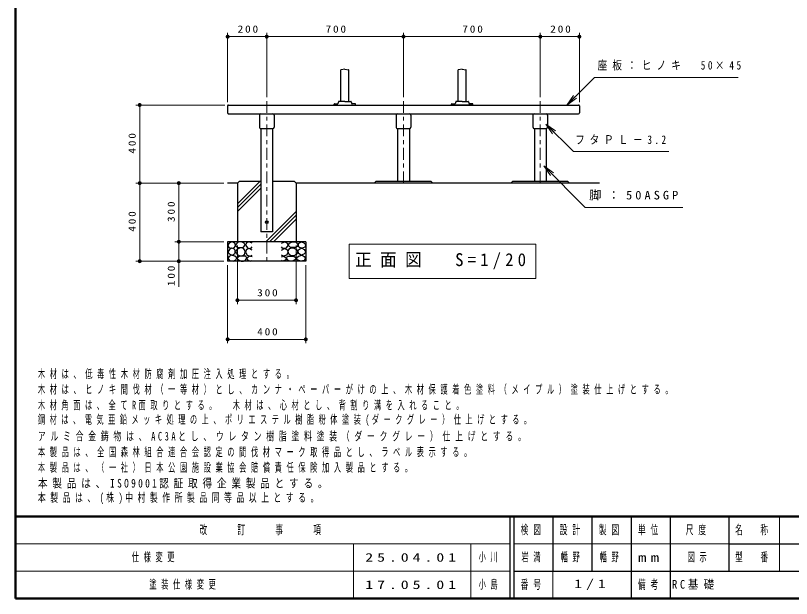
# Model space of a CAD drawing. Units: millimetres on the paper, scale 1:20. Extents: x -365 to 0, y 0 to 257.
# Drawn here: x -365 to -166.4, y 0 to 149.3 of the extents above; entities that cross this region are included whole.
import ezdxf

# ---------------------------------------------------------------- set-up
doc = ezdxf.new("R2010")
doc.units = ezdxf.units.MM
doc.linetypes.add('USER2', pattern=[6, 3, -1, 1, -1])
doc.layers.add('LY_1', color=7, linetype='Continuous', lineweight=25)
doc.layers.add('LY_2', color=7, linetype='Continuous', lineweight=13)
doc.styles.add('ＭＳ ゴシック', font='')
doc.styles.get('ＭＳ ゴシック').set_extended_font_data('MS Gothic')

# ---------------------------------------------------------------- blocks, each defined once
blk = doc.blocks.new('filled_dot')
at = {"color": 0, "linetype": 'Continuous', "lineweight": -2, "const_width": 1.25}
blk.add_lwpolyline([(-0.625, 0, 1), (0.625, 0, 1)], format="xyb", close=True, dxfattribs=at)

msp = doc.modelspace()

# ---------------------------------------------------------------- linework, layer by layer
at = {"layer": 'LY_1', "lineweight": 13}
for p, q in [((-310.717, 127.103), (-310.717, 144.853)), ((-310.717, 143.853), (-300.717, 143.853)), ((-300.717, 128.353), (-300.717, 144.853)), ((-300.717, 143.853), (-265.717, 143.853)), ((-265.717, 128.353), (-265.717, 144.853)), ((-265.717, 143.853), (-230.717, 143.853)), ((-230.717, 128.353), (-230.717, 144.853)), ((-230.717, 143.853), (-220.717, 143.853)), ((-220.717, 127.103), (-220.717, 144.853)), ((-223.955, 126.328), (-222.187, 128.803)), ((-223.955, 126.328), (-221.834, 128.45)), ((-221.48, 128.096), (-223.955, 126.328)), ((-311.467, 126.353), (-334.217, 126.353)), ((-333.217, 106.353), (-333.217, 126.353)), ((-227.549, 119.002), (-229.317, 121.477)), ((-229.317, 121.477), (-226.842, 119.709)), ((-229.317, 121.477), (-227.196, 119.356)), ((-228.06, 108.278), (-229.828, 110.753)), ((-229.828, 110.753), (-227.353, 108.986)), ((-229.828, 110.753), (-227.706, 108.632)), ((-311.717, 106.353), (-334.217, 106.353)), ((-333.217, 86.353), (-333.217, 106.353)), ((-323.217, 91.353), (-323.217, 106.353)), ((-308.218, 100.081), (-302.23, 106.069)), ((-308.217, 101.071), (-302.435, 106.853)), ((-308.217, 99.091), (-302.23, 105.079)), ((-300.965, 91.353), (-293.218, 99.101)), ((-299.975, 91.353), (-293.217, 98.111)), ((-298.985, 91.353), (-293.217, 97.121)), ((-311.717, 91.353), (-324.217, 91.353)), ((-323.217, 79.834), (-323.217, 91.353)), ((-308.217, 90.353), (-308.217, 75.353)), ((-293.217, 90.353), (-293.217, 75.353)), ((-279.617, 90.753), (-279.617, 81.953)), ((-231.817, 90.753), (-279.617, 90.753)), ((-231.817, 81.953), (-231.817, 90.753)), ((-311.717, 86.353), (-334.217, 86.353)), ((-310.717, 85.353), (-310.717, 65.353)), ((-290.717, 85.353), (-290.717, 65.353)), ((-279.617, 81.953), (-231.817, 81.953)), ((-293.217, 76.353), (-308.217, 76.353)), ((-290.717, 66.353), (-310.717, 66.353))]:
    msp.add_line(p, q, dxfattribs=at)
at = {"layer": 'LY_1'}
for p, q in [((-281.717, 127.228), (-281.717, 135.348)), ((-280.717, 135.541), (-281.675, 135.397)), ((-280.717, 135.541), (-279.76, 135.397)), ((-279.717, 127.228), (-279.717, 135.348)), ((-251.717, 127.228), (-251.717, 135.348)), ((-250.717, 135.541), (-251.675, 135.397)), ((-250.717, 135.541), (-249.76, 135.397)), ((-249.717, 127.228), (-249.717, 135.348)), ((-282.355, 127.164), (-282.537, 126.685)), ((-280.717, 127.228), (-282.262, 127.228)), ((-280.717, 127.228), (-279.173, 127.228)), ((-279.08, 127.164), (-278.898, 126.685)), ((-252.355, 127.164), (-252.537, 126.685)), ((-250.717, 127.228), (-252.262, 127.228)), ((-250.717, 127.228), (-249.173, 127.228)), ((-249.08, 127.164), (-248.898, 126.685)), ((-310.717, 126.103), (-310.717, 124.353)), ((-310.467, 126.353), (-220.967, 126.353)), ((-283.467, 126.353), (-283.457, 126.558)), ((-283.467, 126.353), (-277.967, 126.353)), ((-283.357, 126.653), (-282.583, 126.653)), ((-278.078, 126.653), (-278.851, 126.653)), ((-277.967, 126.353), (-277.978, 126.558)), ((-253.467, 126.353), (-253.457, 126.558)), ((-247.967, 126.353), (-253.467, 126.353)), ((-253.357, 126.653), (-252.583, 126.653)), ((-248.078, 126.653), (-248.851, 126.653)), ((-247.967, 126.353), (-247.978, 126.558)), ((-220.717, 126.103), (-220.717, 124.353)), ((-310.467, 124.103), (-220.967, 124.103)), ((-302.592, 123.783), (-302.592, 120.673)), ((-298.842, 123.783), (-298.842, 120.673)), ((-267.592, 123.783), (-267.592, 120.673)), ((-263.842, 123.783), (-263.842, 120.673)), ((-232.592, 123.783), (-232.592, 120.673)), ((-228.842, 123.783), (-228.842, 120.673)), ((-302.272, 120.353), (-299.162, 120.353)), ((-302.23, 120.353), (-302.23, 93.853)), ((-299.205, 120.353), (-299.205, 93.853)), ((-267.272, 120.353), (-264.162, 120.353)), ((-267.23, 120.353), (-267.23, 106.853)), ((-264.205, 120.353), (-264.205, 106.853)), ((-232.272, 120.353), (-229.162, 120.353)), ((-232.23, 120.353), (-232.23, 106.853)), ((-229.205, 120.353), (-229.205, 106.853)), ((-308.217, 106.353), (-310.717, 106.353)), ((-308.217, 106.353), (-307.717, 106.853)), ((-308.217, 106.353), (-308.217, 91.353)), ((-307.717, 106.853), (-302.23, 106.853)), ((-299.205, 106.853), (-293.717, 106.853)), ((-293.717, 106.853), (-293.217, 106.353)), ((-215.566, 106.353), (-293.217, 106.353)), ((-293.217, 106.353), (-293.217, 91.353)), ((-272.717, 106.853), (-273.217, 106.353)), ((-272.717, 106.853), (-258.717, 106.853)), ((-258.717, 106.853), (-258.217, 106.353)), ((-238.217, 106.353), (-237.717, 106.853)), ((-237.717, 106.853), (-223.717, 106.853)), ((-223.717, 106.853), (-223.217, 106.353)), ((-299.205, 93.853), (-302.23, 93.853)), ((-310.717, 91.353), (-310.717, 86.353)), ((-290.717, 91.353), (-310.717, 91.353)), ((-290.717, 91.353), (-290.717, 86.353)), ((-290.717, 86.353), (-310.717, 86.353))]:
    msp.add_line(p, q, dxfattribs=at)
at = {"layer": 'LY_1', "linetype": 'USER2', "lineweight": 13}
for p, q in [((-300.717, 127.353), (-300.717, 85.353)), ((-265.717, 127.353), (-265.717, 105.353)), ((-230.717, 127.353), (-230.717, 105.353))]:
    msp.add_line(p, q, dxfattribs=at)
at = {"layer": 'LY_1', "lineweight": 13}
for points in [[(-223.955, 126.328), (-216.884, 133.399), (-180.04, 133.399)], [(-229.317, 121.477), (-222.246, 114.406), (-197.785, 114.406)], [(-229.828, 110.753), (-219.221, 100.147), (-194.21, 100.147)]]:
    msp.add_lwpolyline(points, dxfattribs=at)
at = {"layer": 'LY_1'}
for points in [[(-309.595, 91.323), (-310.229, 91.022), (-310.704, 90.547), (-310.403, 89.85), (-309.674, 89.707), (-308.977, 89.866), (-308.724, 90.452), (-308.914, 90.959)], [(-309.722, 89.676), (-310.26, 89.327), (-310.704, 88.646), (-310.197, 88.186), (-309.532, 87.87), (-308.835, 88.313), (-308.755, 89.153), (-309.163, 89.515)], [(-307.624, 91.328), (-308.151, 91.193), (-308.732, 90.557), (-308.502, 90.138), (-308.045, 89.901), (-307.529, 89.828), (-306.786, 89.895), (-306.218, 90.436), (-306.502, 90.936), (-307.035, 91.246)], [(-308.259, 88.111), (-307.637, 87.766), (-306.962, 87.719), (-306.448, 88.081), (-306.205, 88.679), (-306.316, 89.216), (-306.664, 89.625), (-307.13, 89.789), (-307.664, 89.733), (-308.354, 89.364), (-308.651, 88.787)], [(-293.176, 88.111), (-293.797, 87.766), (-294.473, 87.719), (-294.987, 88.081), (-295.23, 88.679), (-295.119, 89.216), (-294.771, 89.625), (-294.305, 89.789), (-293.771, 89.733), (-293.081, 89.364), (-292.784, 88.787)], [(-293.811, 91.328), (-293.284, 91.193), (-292.703, 90.557), (-292.933, 90.138), (-293.39, 89.901), (-293.906, 89.828), (-294.649, 89.895), (-295.217, 90.436), (-294.933, 90.936), (-294.399, 91.246)], [(-291.84, 91.323), (-291.206, 91.022), (-290.731, 90.547), (-291.032, 89.85), (-291.761, 89.707), (-292.458, 89.866), (-292.711, 90.452), (-292.521, 90.959)], [(-291.713, 89.676), (-291.175, 89.327), (-290.731, 88.646), (-291.238, 88.186), (-291.903, 87.87), (-292.6, 88.313), (-292.68, 89.153), (-292.272, 89.515)], [(-309.763, 87.879), (-310.331, 87.56), (-310.669, 87.137), (-310.266, 86.571), (-309.323, 86.368), (-308.607, 86.687), (-308.334, 87.192), (-308.873, 87.648)], [(-306.907, 87.672), (-307.691, 87.631), (-308.354, 87.158), (-307.921, 86.699), (-307.232, 86.388), (-306.667, 86.38), (-306.124, 86.604), (-305.786, 87.131), (-306.043, 87.618)], [(-294.527, 87.672), (-293.744, 87.631), (-293.081, 87.158), (-293.514, 86.699), (-294.203, 86.388), (-294.768, 86.38), (-295.311, 86.604), (-295.649, 87.131), (-295.392, 87.618)], [(-291.672, 87.879), (-291.104, 87.56), (-290.766, 87.137), (-291.169, 86.571), (-292.112, 86.368), (-292.828, 86.687), (-293.101, 87.192), (-292.562, 87.648)]]:
    msp.add_lwpolyline(points, close=True, dxfattribs=at)
for points in [[(-304.467, 91.018), (-305.323, 91.335), (-305.862, 91.066), (-306.178, 90.464), (-305.592, 89.703), (-304.816, 89.64), (-304.467, 90.036)], [(-304.483, 89.212), (-305.244, 89.608), (-305.877, 89.355), (-306.178, 88.705), (-305.735, 87.929), (-304.974, 87.691), (-304.483, 87.897)], [(-296.968, 91.018), (-296.112, 91.335), (-295.573, 91.066), (-295.257, 90.464), (-295.843, 89.703), (-296.619, 89.64), (-296.968, 90.036)], [(-296.952, 89.212), (-296.191, 89.608), (-295.558, 89.355), (-295.257, 88.705), (-295.7, 87.929), (-296.461, 87.691), (-296.952, 87.897)], [(-304.467, 87.485), (-305.133, 87.691), (-305.782, 87.137), (-305.608, 86.741), (-304.879, 86.376), (-304.467, 86.535)], [(-296.968, 87.485), (-296.302, 87.691), (-295.653, 87.137), (-295.827, 86.741), (-296.556, 86.376), (-296.968, 86.535)]]:
    msp.add_lwpolyline(points, dxfattribs=at)
msp.add_circle((-300.717, 96.353), 0.325, dxfattribs=at)
for centre, radius, start, end in [((-281.667, 135.348), 0.05, 98.53077, 180), ((-279.767, 135.348), 0.05, 0, 81.46923), ((-251.667, 135.348), 0.05, 98.53077, 180), ((-249.767, 135.348), 0.05, 0, 81.46923), ((-282.262, 127.128), 0.1, 90, 159.20314), ((-279.173, 127.128), 0.1, 20.79686, 90), ((-252.262, 127.128), 0.1, 90, 159.20314), ((-249.173, 127.128), 0.1, 20.79686, 90), ((-310.467, 126.103), 0.25, 89.99998, 179.99996), ((-283.357, 126.553), 0.1, 90, 177), ((-282.583, 126.703), 0.05, 270, 339.20314), ((-278.851, 126.703), 0.05, 200.79686, 270), ((-278.078, 126.553), 0.1, 3, 90), ((-253.357, 126.553), 0.1, 90, 177), ((-252.583, 126.703), 0.05, 270, 339.20314), ((-248.851, 126.703), 0.05, 200.79686, 270), ((-248.078, 126.553), 0.1, 3, 90), ((-220.967, 126.103), 0.25, 0, 89.99998), ((-310.467, 124.353), 0.25, 179.99998, 270.00003), ((-302.272, 123.783), 0.32, 89.99998, 179.99996), ((-299.162, 123.783), 0.32, 0, 89.99998), ((-267.272, 123.783), 0.32, 89.99998, 179.99996), ((-264.162, 123.783), 0.32, 0, 89.99998), ((-232.272, 123.783), 0.32, 89.99998, 179.99996), ((-229.162, 123.783), 0.32, 0, 89.99998), ((-220.967, 124.353), 0.25, 270.00002, 0), ((-302.272, 120.673), 0.32, 179.99998, 270.00003), ((-299.162, 120.673), 0.32, 270.00002, 0), ((-267.272, 120.673), 0.32, 179.99998, 270.00003), ((-264.162, 120.673), 0.32, 270.00002, 0), ((-232.272, 120.673), 0.32, 179.99998, 270.00003), ((-229.162, 120.673), 0.32, 270.00002, 0)]:
    msp.add_arc(centre, radius, start, end, dxfattribs=at)
at = {"layer": 'LY_2', "lineweight": 50}
for p, q in [((-365, 257), (-365, 0)), ((-365, 21), (0, 21)), ((-365, 0), (0, 0))]:
    msp.add_line(p, q, dxfattribs=at)
at = {"layer": 'LY_2', "lineweight": 25}
for p, q in [((-238.5, 21), (-238.5, 0)), ((-237.5, 21), (-237.5, 0)), ((-227.5, 21), (-227.5, 7)), ((-217.5, 21), (-217.5, 7)), ((-207.5, 21), (-207.5, 0)), ((-197.5, 21), (-197.5, 7)), ((-182.5, 21), (-182.5, 7)), ((-182.5, 14), (-70, 14)), ((-237.5, 7), (0, 7)), ((-197.5, 7), (-197.5, 0))]:
    msp.add_line(p, q, dxfattribs=at)
at = {"layer": 'LY_2'}
for p, q in [((-169.5, 21), (-169.5, 7)), ((-365, 14), (-238.5, 14)), ((-278.5, 14), (-278.5, 0)), ((-248.5, 14), (-248.5, 0)), ((-237.5, 14), (-182.5, 14)), ((-365, 7), (-238.5, 7)), ((-227.5, 7), (-227.5, 0))]:
    msp.add_line(p, q, dxfattribs=at)

# ---------------------------------------------------------------- block references
at = {"layer": 'LY_1', "lineweight": 13, "xscale": 0.4, "yscale": 0.4}
for p in [(-310.717, 143.853), (-230.717, 143.853), (-308.217, 76.353), (-310.717, 66.353)]:
    msp.add_blockref('filled_dot', p, dxfattribs=at)
for p, rotation in [((-300.717, 143.853), 180), ((-265.717, 143.853), 180), ((-230.717, 143.853), 180), ((-220.717, 143.853), 180), ((-333.217, 126.353), 270), ((-333.217, 106.353), 270), ((-323.217, 106.353), 270), ((-323.217, 91.353), 270), ((-333.217, 86.353), 90), ((-323.217, 86.353), 90), ((-293.217, 76.353), 180), ((-290.717, 66.353), 180)]:
    msp.add_blockref('filled_dot', p, dxfattribs=dict(at, rotation=rotation))

# ---------------------------------------------------------------- texts
at = {"layer": 'LY_1', "style": 'ＭＳ ゴシック'}
for s, insert, char_height, attachment_point in [('\\T1.33;\\W1.15;200', (-305.301, 144.853), 1.833, 8), ('\\T1.33;\\W1.15;700', (-282.801, 144.853), 1.833, 8), ('\\T1.33;\\W1.15;700', (-247.801, 144.853), 1.833, 8), ('\\T1.33;\\W1.15;200', (-225.301, 144.853), 1.833, 8), ('\\T1.53;\\W0.8;座板：ヒノキ\u300050×45', (-216.04, 136.399), 2.199, 4), ('\\T1.5;\\W0.8;フタＰＬ－3.2', (-221.785, 117.406), 2.199, 4), ('\\T1.5;\\W1.05;脚：50ASGP', (-218.21, 103.147), 2.199, 4), ('\\T1.5;\\W0.95;正面図\u3000S=1/20', (-255.717, 86.353), 3.299, 5), ('\\T1.33;\\W1.15;300', (-300.301, 77.353), 1.833, 8), ('\\T1.33;\\W1.15;400', (-300.301, 67.353), 1.833, 8), ('\\T1.64;\\W0.6;木材は、低毒性木材防腐剤加圧注入処理とする。', (-359.273, 56.154), 2.199, 7), ('\\T1.64;\\W0.6;木材は、ヒノキ間伐材（一等材）とし、カンナ・ペーパーがけの上、木材保護着色塗料（メイプル）塗装仕上げとする。', (-359.273, 52.154), 2.199, 7), ('\\T1.63;\\W0.6;木材角面は、全てR面取りとする。\u3000木材は、心材とし、背割り溝を入れること。', (-359.273, 48.154), 2.199, 7), ('\\T1.62;\\W0.6;鋼材は、電気亜鉛メッキ処理の上、ポリエステル樹脂粉体塗装(ダークグレー）仕上げとする。', (-359.273, 44.154), 2.199, 7), ('\\T1.61;\\W0.65;アルミ合金鋳物は、AC3Aとし、ウレタン樹脂塗料塗装（ダークグレー）仕上げとする。', (-359.273, 40.154), 2.199, 7), ('\\T1.64;\\W0.6;本製品は、全国森林組合連合会認定の間伐材マーク取得品とし、ラベル表示する。', (-359.273, 36.154), 2.199, 7), ('\\T1.64;\\W0.6;本製品は、（一社）日本公園施設業協会賠償責任保険加入製品とする。', (-359.273, 32.154), 2.199, 7), ('\\T1.5;\\W0.8;本製品は、ISO9001認証取得企業製品とする。', (-359.273, 28.154), 2.199, 7), ('\\T1.58;\\W0.65;本製品は、(株)中村製作所製品同等品以上とする。', (-359.273, 24.154), 2.199, 7), ('\\T1.64;\\W0.6;仕様変更', (-335.25, 10.5), 2.199, 4), ('\\T1.64;\\W0.6;小川', (-246.5, 10.5), 2.199, 4), ('\\T1.64;\\W0.6;岩満', (-232.5, 10.5), 2.199, 5), ('\\T1.64;\\W0.6;幡野', (-225.5, 10.5), 2.199, 4), ('\\T1.64;\\W0.6;幡野', (-212.5, 10.5), 2.199, 5), ('\\T1.5;\\W1.35;25.04.01', (-275.5, 10.5), 2.199, 4), ('\\T1.64;\\W0.6;図示', (-190, 10.5), 2.199, 5), ('\\T1.64;\\W0.6;塗装仕様変更', (-330.75, 3.5), 2.199, 4), ('\\T1.5;\\W1.35;17.05.01', (-275.5, 3.5), 2.199, 4), ('\\T1.64;\\W0.6;小島', (-246.5, 3.5), 2.199, 4), ('\\T1.5;\\W1.35;1/1', (-217.5, 3.5), 2.199, 5), ('\\T1.5;\\W0.9;RC基礎', (-197, 3.5), 2.199, 4)]:
    msp.add_mtext(s, dxfattribs=dict(at, insert=insert, char_height=char_height, attachment_point=attachment_point))
at = {"layer": 'LY_1', "char_height": 1.833, "attachment_point": 8, "rotation": 90, "style": 'ＭＳ ゴシック'}
for s, insert in [('\\T1.33;\\W1.15;400', (-334.217, 116.77)), ('\\T1.33;\\W1.15;300', (-324.217, 99.27)), ('\\T1.33;\\W1.15;400', (-334.217, 96.77)), ('\\T1.33;\\W1.15;100', (-324.217, 82.834))]:
    msp.add_mtext(s, dxfattribs=dict(at, insert=insert))
at = {"layer": 'LY_2', "char_height": 2.346, "attachment_point": 5, "style": 'ＭＳ ゴシック'}
for s, insert in [('\\T1.64;\\W0.6;改\u3000\u3000訂\u3000\u3000事\u3000\u3000項', (-301.75, 17.5)), ('\\T1.64;\\W0.6;検図', (-232.5, 17.5)), ('\\T1.64;\\W0.6;設計', (-222.5, 17.5)), ('\\T1.64;\\W0.6;製図', (-212.5, 17.5)), ('\\T1.64;\\W0.6;単位', (-202.5, 17.5)), ('\\T1.64;\\W0.6;尺度', (-190.25, 17.5)), ('\\T1.64;\\W0.6;名\u3000称', (-176, 17.5)), ('\\T1.64;\\W0.6;型\u3000番', (-176, 10.5)), ('\\T1.5;\\W1.35;mm', (-202.5, 10.5)), ('\\T1.64;\\W0.6;番号', (-232.5, 3.5)), ('\\T1.64;\\W0.6;備考', (-202.5, 3.5))]:
    msp.add_mtext(s, dxfattribs=dict(at, insert=insert))

doc.saveas('drawing.dxf')
